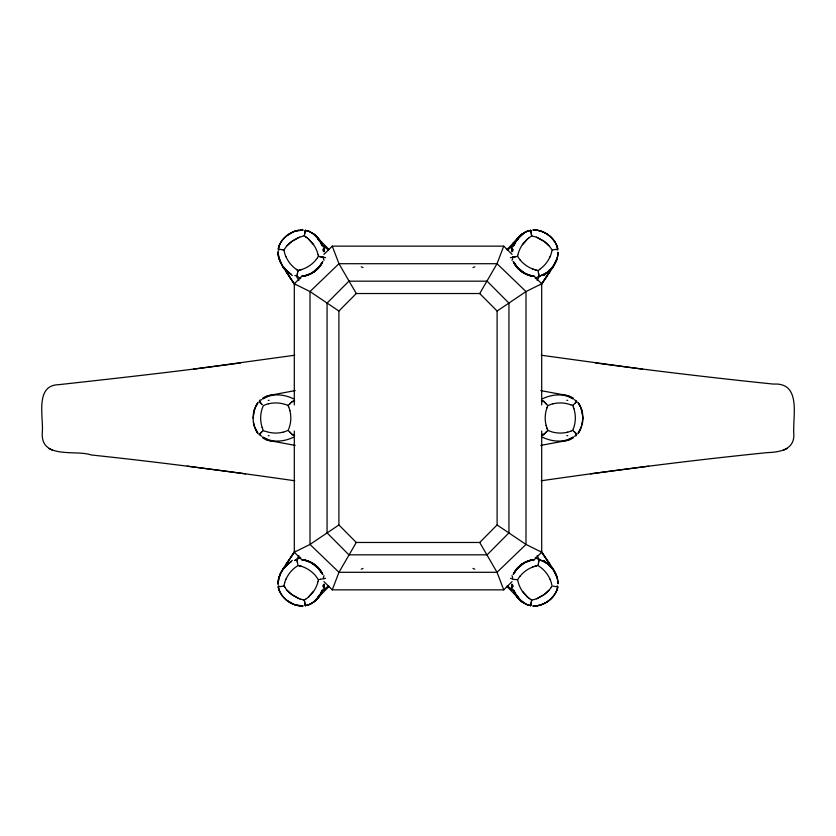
<?xml version="1.0" encoding="UTF-8"?>
<svg xmlns="http://www.w3.org/2000/svg" width="836" height="836" viewBox="0 0 836 836"><rect width="100%" height="100%" fill="white"/><g stroke="black" fill="none" stroke-linecap="round" stroke-linejoin="round"><path stroke-width="1.25" d="M278.075 253.507L278.095 251.187M277.939 583.727C278.566 571.573 288.012 562.534 293.969 552.659L285.557 565.272L294.836 550.934M544.487 279.767L550.443 270.728L542.031 283.341C547.873 273.435 557.612 264.489 558.061 252.273C558.093 261.783 551.739 269.767 544.226 274.908L552.084 267.928L556.661 259.954M278.785 257.76L282.902 266.893L293.969 283.341L285.557 270.728L291.513 279.767M305.14 231.332L305.307 230.287L305.976 231.123M531.445 601.429L530.661 605.724L531.591 600.624M292.328 560.381C284.961 565.888 278.315 573.548 277.939 583.173M582.546 422.682C583.601 415.649 582.232 408.062 577.916 402.325M305.297 230.339L304.68 233.871M557.999 253.454L558.061 252.827M324.096 584.124L323.751 586.318M511.904 251.876L512.249 249.682M520.211 260.017A28.152 25.613 34.5 0 1 519.584 259.233L517.609 256.328L517.965 254.541M300.876 599.255A27.975 25.477 34.9 0 1 299.528 598.806L292.59 595.211L287.072 590.289A27.024 24.547 34.7 0 1 286.654 589.808L286.393 589.485A28.319 25.728 34.6 0 1 285.891 588.857L283.989 585.545M318.067 581.302L318.391 579.672L315.527 575.659A27.086 24.61 34.7 0 0 314.357 574.363L313.719 573.726A27.734 25.247 34.9 0 0 301.629 566.39L301.336 566.359M297.762 271.805L298.013 270.425L297.156 269.903M278.085 582.619L280.238 573.872L282.902 569.107M300.73 278.587L296.999 276.131L297.804 271.595M258.084 402.325L254.646 408.679L253.109 418.219M304.429 235.219L305.098 231.541M577.916 433.675L580.477 429.411L582.546 422.546M302.966 236.212L304.409 235.376M323.511 584.583L323.135 586.767L323.459 584.897M512.489 251.417L512.865 249.232L512.541 251.103M284.01 585.419L284.742 582.535M538.206 564.363L539.021 559.911L535.27 557.413M297.909 271L297.961 270.394L301.618 269.547A27.745 25.205 -34.7 0 0 313.73 262.285L314.357 261.637A27.097 24.61 -34.7 0 0 315.527 260.341M531.571 600.781L531.696 600.049L533.253 599.736M304.304 235.951L307.209 237.926M538.154 564.655L537.987 565.544L536.503 565.867M537.997 565.512L540.892 567.55A27.713 25.174 55.3 0 1 549.607 578.324L549.994 579.16M297.292 274.354L297.48 273.341M297.146 275.138L296.947 277.238L298.964 280.238M538.52 562.659L539.136 559.096L537.036 555.762M551.791 251.531L552.073 250.048L551.279 248.762M286.424 235.94L294.387 231.373L303.186 230.004C291.952 229.566 280.562 237.873 278.231 249.013L283.926 250.048L285.891 247.132A28.121 25.613 -34.4 0 1 286.382 246.505L286.654 246.192A27.013 24.547 -34.6 0 1 287.061 245.711L292.59 240.789L299.528 237.215A27.985 25.425 -34.7 0 1 300.887 236.776L302.318 236.369M537.266 605.776C546.807 604.062 555.794 596.726 557.769 586.997L553.129 586.14M298.755 230.234C289.444 231.823 279.548 239.713 278.472 249.055M317.973 581.689L317.575 583.089M554.268 595.054C549.325 601.68 541.237 606.403 532.814 605.995C544.069 606.413 555.418 598.127 557.769 586.987M518.111 253.977L518.424 252.911A27.828 25.279 -55.3 0 1 522.448 244.614L527.359 239.096A27.013 24.537 -55.4 0 1 527.85 238.688A28.079 25.529 -55.4 0 1 528.801 237.936M551.624 252.19L551.258 253.465A27.672 25.143 -55.3 0 1 549.994 256.851M254.646 408.679C251.866 416.913 252.806 426.632 258.084 433.675M581.354 427.321L582.932 418.063L581.354 408.679M253.454 413.454L255.482 406.954L257.801 403.182M278.461 247.937L278.754 246.881M557.246 589.119L557.539 588.063M268.387 403.798A27.452 24.641 0.3 0 0 266.423 404.363L263.34 405.617L262.128 408.7A27.515 24.62 90 0 0 261.574 410.664A27.881 24.944 90 0 0 260.675 417.039A25.676 22.969 90 0 0 260.675 418.961A27.881 24.944 90 0 0 261.574 425.336A27.452 24.641 -89.7 0 0 262.096 427.311M289.099 428.001L289.329 427.3A27.515 24.62 90 0 0 289.893 425.336A27.881 24.944 90 0 0 290.782 418.961A25.676 22.969 90 0 0 290.782 417.039A27.881 24.944 90 0 0 289.893 410.664M552.92 403.798A27.452 24.641 0.3 0 0 550.955 404.363L547.883 405.617L546.671 408.7A27.515 24.62 90 0 0 546.107 410.664A27.881 24.944 90 0 0 545.218 417.039A25.676 22.969 90 0 0 545.218 418.961A27.881 24.944 90 0 0 546.107 425.336M573.371 428.711L573.872 427.3A27.515 24.62 90 0 0 574.426 425.336A27.881 24.944 90 0 0 575.325 418.961A25.676 22.969 90 0 0 575.325 417.039A27.881 24.944 90 0 0 574.426 410.664A27.452 24.641 -89.7 0 0 573.904 408.689M288.796 428.826L288.117 430.383L285.034 431.606A27.452 24.641 0.3 0 1 283.08 432.202M573.318 428.858L572.66 430.383L570.946 431.115M546.901 407.999L547.183 407.247M557.34 257.791L553.098 266.893M280.342 573.799L278.785 578.24M512.081 581.595L503.742 589.85L332.258 589.85L338.967 572.294L356.282 542.47L479.718 542.47L497.096 524.966L497.096 311.034L479.718 293.53L356.282 293.53L338.904 311.034L338.904 524.966L356.282 542.47M323.919 254.405L332.258 246.15L503.742 246.15L497.033 263.706L479.718 293.53M581.386 426.966L578.198 432.818M279.109 245.847L279.537 244.844M556.462 591.157L556.891 590.153M286.006 579.16L286.393 578.324A27.734 25.184 -55.3 0 1 295.108 567.539L298.013 565.575L300.448 566.108M549.994 256.84L549.607 257.676A27.713 25.174 -55.3 0 1 540.892 268.45L539.868 269.223M304.367 600.405L305.276 605.703L305.976 604.877M531.497 234.822L530.735 230.276L531.581 235.303M322.602 261.511C319.153 269.098 311.713 274.647 303.562 276.141C311.42 274.783 318.631 269.662 322.32 262.556M513.398 574.489C516.847 566.902 524.287 561.353 532.438 559.859C524.58 561.217 517.369 566.338 513.68 573.444M322.8 261.553C319.289 269.192 311.744 274.762 303.478 276.131M320.501 593.351L322.006 590.383M513.994 245.617L515.498 242.649M513.199 574.447C516.711 566.808 524.256 561.238 532.522 559.869M321.902 591.731C319.185 597.51 314.44 602.526 308.421 604.877M514.098 244.269C516.815 238.49 521.559 233.474 527.579 231.123M321.944 591.679L318.286 597.51M514.056 244.321L517.714 238.49M319.665 594.992L320.01 594.344M515.99 241.656L516.334 241.008M255.523 406.589L257.122 403.673M580.477 429.411L578.878 432.327M318.067 254.698L318.38 256.276L317.513 257.739M528.801 598.064A28.079 25.529 55.4 0 1 527.861 597.301A27.013 24.537 55.4 0 1 527.37 596.894L522.448 591.386A27.828 25.279 55.3 0 1 518.424 583.089L517.609 579.672L519.574 576.756A28.152 25.613 -34.5 0 1 520.211 575.983M551.279 587.238L552.073 585.952L551.258 582.535A27.672 25.143 55.3 0 0 549.994 579.149M278.837 585.911L278.252 586.956L278.827 586.318M557.163 250.089L557.748 249.044L557.173 249.682M513.9 244.3C516.909 238.239 521.977 232.878 528.54 230.778M307.46 605.222C314.022 603.09 319.112 597.73 322.132 591.658M322.1 591.7C319.101 597.698 314.096 603.09 307.575 605.159M513.868 244.342C516.878 238.323 521.894 232.941 528.425 230.84M515.969 240.674L513.649 244.614L519.093 236.787L515.969 240.674L522.531 233.819L512.687 243.704L524.412 232.607L518.372 237.654L515.645 241.134M530.703 230.328L530.024 231.123M320.063 265.44L321.254 263.549M514.746 572.451L515.937 570.56M511.956 260.341C513.952 258.47 510.399 255.826 514.851 256.83M324.044 575.659L323.313 577.624L323.898 578.669M546.399 276.977L541.164 285.066M551.196 587.363L550.109 588.868A28.215 25.697 -34.4 0 1 549.618 589.495L549.346 589.808A27.013 24.547 -34.6 0 1 548.928 590.289L543.41 595.211L536.472 598.785A28.048 25.477 -34.7 0 1 535.113 599.234L533.796 599.6M317.429 257.875L315.527 260.341M320.031 595.326L320.355 594.866L313.939 601.784L329.165 586.339M522.448 244.614L527.359 239.096A26.846 24.411 -55.4 0 1 527.85 238.688M516.69 240.799L518.623 238.135L517.954 239.054M319.3 595.222L317.377 597.865L318.046 596.946M520.201 575.973L520.473 575.659A27.787 25.247 -34.7 0 1 534.403 566.442L536.273 565.92M517.045 240.204L514.203 243.454M298.964 555.762L296.864 559.096L297.48 562.659M537.036 280.238L539.136 276.904L538.52 273.341M318.955 595.796L321.797 592.546M320.596 265.43C316.071 271.554 309.006 275.796 301.368 276.392M515.404 570.57C519.929 564.446 526.993 560.204 534.632 559.608M287.072 245.711L289.611 243.151A28.319 25.728 -34.7 0 1 291.053 241.938L298.327 237.685A26.961 24.484 -34.6 0 1 299.539 237.225M548.928 590.289L546.389 592.849A28.319 25.717 -34.7 0 1 544.947 594.062L537.673 598.315A26.888 24.422 -34.7 0 1 536.472 598.785M288.869 404.864L290.437 403.286M541.394 435.89L543.536 435.002L547.131 431.136M318.683 267.238L311.713 273.09L303.322 276.193M517.317 568.762L524.287 562.91L532.678 559.807M547.329 430.937L547.935 430.415L550.966 431.606A27.515 24.62 0 0 0 552.941 432.16A27.881 24.944 0 0 0 559.315 433.048A25.676 22.969 0 0 0 561.228 433.058A27.881 24.944 0 0 0 567.602 432.16M261.543 432.191L259.254 434.668L261.804 436.329M506.835 249.661L521.455 234.749L518.372 237.654M511.151 248.313L514.453 244.875M321.546 591.125L324.849 587.687M291.294 402.43L294.606 400.11M575.387 402.868L576.683 401.05L574.196 399.671M263.246 430.488L262.734 429.004M572.806 405.46L573.872 408.7M262.347 431.386L260.174 433.56M544.957 433.309L546.514 431.763M573.183 405.084L576.725 401.552L575.596 401.374M268.398 403.84A27.881 24.944 0 0 1 274.772 402.952A25.676 22.969 0 0 1 276.685 402.942A27.881 24.944 0 0 1 283.059 403.84A27.515 24.62 0 0 1 285.024 404.405L288.43 405.303M507.556 250.194L512.29 245.47M323.71 590.529L328.443 585.806M572.963 405.303L570.946 404.885M294.303 404.969L294.303 283.77L302.632 275.514M259.724 434.009L259.285 434.427L260.404 434.626M544.372 433.894L541.446 434.689M533.368 560.486L541.697 552.23L541.697 431.031M289.486 404.237L292.192 401.552L294.554 401.311M262.985 430.749L266.433 431.606A27.515 24.62 0 0 0 268.398 432.16A27.881 24.944 0 0 0 274.772 433.048A25.676 22.969 0 0 0 276.685 433.058A27.881 24.944 0 0 0 283.059 432.16M308.641 596.904L313.552 591.386L308.15 597.312A28.152 25.582 -55.3 0 1 307.209 598.074L305.777 599.119M550.496 269.694C546.66 274.877 539.889 274.741 535.27 278.587M285.588 566.233L291.158 561.593L286.529 565.397M543.724 275.577L549.785 270.321M541.258 480.763C616.351 469.936 691.623 460.281 767.103 452.631C779.863 452.224 795.381 449.601 793.751 432.891C792.852 415.565 801.337 382.365 773.509 384.09C714.048 377.976 654.692 370.881 595.451 362.939M528.791 237.926L531.696 235.951L535.113 236.766A28.048 25.477 34.7 0 1 536.472 237.225L543.41 240.789L548.928 245.711A27.013 24.547 34.6 0 1 549.346 246.192L549.607 246.516A28.215 25.697 34.4 0 1 550.119 247.132L550.778 248.031M300.73 557.413L294.889 560.528M538.081 270.927L539.722 269.317M300.887 599.234L304.304 600.049L305.715 599.172M497.096 311.034L526.001 291.555L541.697 283.77L533.368 275.514M338.904 524.966L309.999 544.445L294.303 552.23L302.632 560.486M262.807 398.009L267.907 395.689L295.181 390.6M573.193 437.991L568.093 440.311L540.819 445.4M267.227 396.661L263.152 398.667C272.275 393.108 284.01 394.205 293.331 398.709M568.773 439.339L572.848 437.332C563.725 442.892 551.99 441.795 542.668 437.291M543.149 274.866L547.026 272.661L540.087 275.89M262.755 398.835L264.709 397.758M571.291 438.242L573.245 437.165M529.272 230.997L530.651 230.266M306.728 605.003L305.349 605.734M293.331 437.291C284.01 441.795 272.275 442.892 263.152 437.332L267.227 439.339M542.668 398.709C551.99 394.205 563.725 393.108 572.848 398.667L568.773 396.661M783.572 450.186L787.219 448.504M265.231 396.724L273.403 394.498M570.769 439.276L562.597 441.502M532.417 567.142L533.013 566.912M570.789 431.177L569.567 431.606A27.452 24.641 0.3 0 1 567.613 432.202M510.43 257.707L515.269 256.756M325.57 578.293L324.096 578.627M534.382 566.453L536.2 565.941M301.618 269.547L299.424 270.153M541.143 275.598L539.021 276.12L538.206 271.616M286.424 600.06L294.387 604.627L303.186 605.995C291.952 606.434 280.551 598.127 278.231 586.987L283.926 585.952M296.999 559.869L295.003 560.308L296.979 559.88L298.013 565.575M261.804 399.671C256.506 399.817 261.605 404.216 262.347 404.614M574.196 436.329C579.233 436.131 575.053 431.721 573.653 431.386M319.864 579.4L320.387 579.306M517.609 256.328L515.101 256.788M552.471 249.974L557.758 249.013C555.47 237.863 544.048 229.597 532.835 229.994C543.745 229.618 554.623 237.361 557.539 247.937M318.976 579.567L318.391 579.672M320.125 579.358L323.887 578.669M294.742 355.237L193.471 369.146M590.498 473.855L648.694 466.164M240.549 362.939C180.043 371.236 119.339 377.966 58.666 384.685C34.307 385.124 43.911 418.021 42.249 432.891C40.776 459.769 76.222 449.475 91.176 454.962C159.195 462.162 227.037 471.023 294.742 480.763M300.981 230.004L302.068 229.963M533.932 606.037L535.019 605.995M323.919 257.331L323.313 258.376L324.044 260.341M517.609 579.672C508.633 579.087 514.412 579.766 511.956 575.659M533.932 229.963C542.7 230.13 550.997 235.397 555.48 242.837M302.068 606.037C291.576 605.776 281.262 598.304 278.461 588.063M260.404 401.374L259.285 401.573L261.543 403.809M575.596 434.626L576.652 434.438L574.52 432.254M541.446 401.311L543.881 401.562L546.514 404.248M294.554 434.689L292.119 434.438L289.486 431.752M187.306 466.164L245.502 473.855M642.529 369.146L541.258 355.237M537.987 270.425L536.127 270.038M534.632 276.392C525.917 275.734 517.703 270.31 513.68 262.556M301.368 559.608C310.083 560.266 318.297 565.69 322.32 573.444M318.391 256.328L320.292 256.673M511.904 578.627L510.43 578.293M573.193 398.009L568.093 395.689L540.819 390.6M262.807 437.991L267.907 440.311L295.181 445.4M319.195 256.474L320.899 256.788M321.149 256.83L323.845 257.321M283.111 249.901L283.926 250.048L284.742 253.465A27.64 25.122 55.3 0 0 286.006 256.851M320.815 256.767L325.57 257.707M303.635 599.934L303.102 599.82M532.522 276.131C524.256 274.72 516.711 269.213 513.199 261.553M303.478 559.869C311.744 561.28 319.289 566.787 322.8 574.447M532.678 276.193L524.287 273.09L517.317 267.238M296.979 276.12L294.889 275.472M562.597 394.498L570.769 396.724M273.403 441.502L267.907 440.311M303.322 559.807L311.713 562.91L318.683 568.762M299.497 565.867L301.159 566.306M513.398 261.511L518.55 268.858L526.304 274.156M309.696 561.844L317.45 567.142L322.602 574.489M556.661 576.046C553.766 568.355 547.277 561.51 539.021 559.88C549.816 562.147 557.852 572.859 558.061 583.727C557.57 571.51 547.935 562.555 542.031 552.659L550.443 565.272L541.164 550.934M541.394 400.11L543.536 400.998L547.883 405.617M294.606 435.89L292.464 435.002L289.235 431.501M299.999 565.993L301.618 566.453M535.468 269.871L536.001 270.007L534.382 269.547A27.849 25.31 34.7 0 1 520.42 260.32L520.201 260.027M540.087 560.11L541.143 560.402M535.113 269.767L534.382 269.547M552.941 403.84A27.881 24.944 0 0 1 559.315 402.952A25.676 22.969 0 0 1 561.228 402.942A27.881 24.944 0 0 1 567.602 403.84A27.515 24.62 0 0 1 569.567 404.405L570.789 404.823M533.013 269.087L532.417 268.858M307.46 230.778C314.022 232.878 319.091 238.239 322.1 244.3M524.59 603.467L519.093 599.213L513.649 591.386C516.763 597.541 521.831 603.08 528.54 605.222M307.575 230.84L309.613 231.614M526.387 604.386L528.425 605.159M265.231 439.276L267.311 440.081M308.421 231.123L313.469 233.819L316.907 236.787L320.355 241.134L313.939 234.216L329.165 249.661M527.579 604.877L521.455 601.251L506.835 586.339M526.074 274.103L532.438 276.141C525.645 274.96 519.501 270.948 515.404 265.43M309.926 561.897L303.562 559.859C310.355 561.04 316.499 565.052 320.596 570.57M48.781 448.504L52.428 450.186M294.303 283.77L309.999 291.555L338.904 311.034M541.697 552.23L526.001 544.445L497.096 524.966M305.349 230.266L306.728 230.997M530.651 605.734L529.272 605.003M571.291 397.758L573.245 398.835M262.755 437.165L264.709 438.242M531.696 600.049L530.16 599.078M543.149 561.134L547.026 563.339L544.226 561.092L550.496 566.306L548.876 564.791M297.438 270.08L296.979 269.788M311.41 232.533L316.719 236.703L321.944 244.321M305.652 236.787L306.175 237.152M296.916 269.756L296.372 269.391M296.174 269.244L295.108 268.45A27.703 25.164 55.3 0 1 286.393 257.676L286.006 256.84M529.825 598.848L528.791 598.074M524.412 603.393L518.79 598.848L515.645 594.866L519.093 599.213L515.969 595.326M522.709 602.254L517.714 597.51L514.056 591.679M286.529 270.603L291.158 274.407C283.822 269.432 278.137 261.344 277.939 252.273M549.785 565.679L543.724 560.423M292.328 275.619L285.588 269.767M317.973 254.311L317.575 252.911A27.807 25.268 55.3 0 0 313.552 244.614L308.15 238.688A27.996 25.467 55.4 0 0 307.199 237.936M308.641 239.096L313.552 244.614M573.235 430.968L572.806 430.54M518.372 598.346L522.531 602.181L515.645 594.866M288.702 430.968L288.117 430.383M503.742 246.15L512.081 254.405M323.919 581.595L332.258 589.85M323.71 245.47L328.443 250.194M507.556 585.806L512.29 590.529M321.546 244.875L324.849 248.313M511.151 587.687L514.453 591.125M548.928 245.711L546.389 243.151A28.319 25.717 34.7 0 0 544.947 241.938L537.673 237.685A26.888 24.422 34.7 0 0 536.472 237.215M287.072 590.289L289.611 592.849A28.319 25.717 34.7 0 0 291.053 594.062L298.327 598.315A26.877 24.422 34.7 0 0 299.528 598.785M321.797 243.454L318.955 240.204M530.024 604.877L530.724 605.703M514.203 592.546L517.045 595.796M278.827 249.682L278.252 249.034L278.837 250.089M557.173 586.318L557.748 586.966L557.163 585.911M318.286 238.49L321.902 244.269M517.714 597.51L514.098 591.731M578.198 403.182L580.518 406.954L582.546 413.454M257.801 432.818L254.614 426.966M522.448 591.386L527.359 596.904A26.846 24.411 55.4 0 0 527.85 597.312M284.762 587.3L284.407 586.757M289.601 276.977L294.836 285.066M514.746 263.549L515.937 265.44M320.063 570.56L321.254 572.451M578.878 403.673L580.477 406.589M257.122 432.327L255.523 429.411M356.282 293.53L338.967 263.706L332.258 246.15M479.718 542.47L497.033 572.294L503.742 589.85M513.868 591.658L516.178 595.66L513.9 591.7M320.031 240.674L322.132 244.342M515.99 594.344L516.334 594.992M319.665 241.008L320.01 241.656M553.098 569.107L557.34 578.209M282.902 266.893L278.66 257.791L277.939 252.827M513.994 590.383L515.498 593.351M320.501 242.649L322.006 245.617M547.883 430.383L547.496 429.537M288.117 405.617L288.535 406.526M547.57 429.714L546.671 427.3A27.452 24.641 -89.7 0 1 546.065 425.346M288.399 406.223L288.859 407.362M556.473 244.823L556.891 245.847M547.162 428.711L546.901 428.001M279.109 590.153L279.527 591.177M573.392 407.32L573.632 407.999M262.567 428.565L262.128 427.3M289.099 407.999L289.329 408.7A27.452 24.641 -89.7 0 1 289.935 410.654M253.454 422.546L254.646 427.321M557.236 246.902L557.769 249.013M278.231 586.987L278.764 589.098M304.503 601.178L305.307 605.692M512.249 586.318L511.904 584.124M323.751 249.682L324.096 251.876M531.696 235.951L531.55 235.146M304.304 600.049L304.409 600.666M512.489 584.583L512.865 586.767L512.541 584.897M323.459 251.103L323.135 249.232L323.511 251.417M278.085 253.381L280.342 262.201M558.04 582.619L558.061 583.173M278.075 582.493L278.095 584.813M541.697 283.77L541.697 404.969M294.303 431.031L294.303 552.23M268.241 400.35A145.798 6.134 5.2 0 1 269.129 400.329M363.023 267.572A90.633 9.875 18.9 0 1 361.204 266.799M317.628 583.1A27.807 25.32 -55.1 0 1 313.594 591.407M284.7 582.525A27.63 25.164 -55.1 0 1 285.964 579.139M269.129 435.671A145.798 6.134 -5.2 0 1 268.241 435.65M361.204 569.201A90.633 9.875 -18.9 0 1 363.023 568.428M567.759 435.65A145.798 6.134 5.2 0 1 566.871 435.671M472.977 568.428A90.633 9.875 18.9 0 1 474.796 569.201M566.871 400.329A145.798 6.134 -5.2 0 1 567.759 400.35M474.796 266.799A90.633 9.875 -18.9 0 1 472.977 267.572M324.117 585.21L323.699 587.384L324.117 585.21M512.301 248.616L511.831 250.81L512.343 248.585M285.442 566.317L282.526 569.88L288.869 563.349L285.442 566.317M553.474 266.12L547.131 272.651L553.484 266.078M348.873 281.178L327.064 303.134L327.064 532.866L348.873 554.822L487.127 554.822L508.936 532.866L508.936 303.134L487.127 281.178L348.873 281.178M338.967 263.706L309.999 291.555L309.999 544.445L338.967 572.294L497.033 572.294L526.001 544.445L526.001 291.555L497.033 263.706L338.967 263.706M288.869 272.651L282.526 266.12L288.869 272.651M550.558 566.317L547.131 563.349L553.484 569.922L550.558 566.317M318.046 239.054L317.377 238.135L319.3 240.778L318.046 239.054M518.623 597.865L516.7 595.222L518.623 597.865M512.343 587.415L511.831 585.19L512.301 587.384M324.117 250.79L323.657 248.585L324.117 250.79"/></g></svg>
